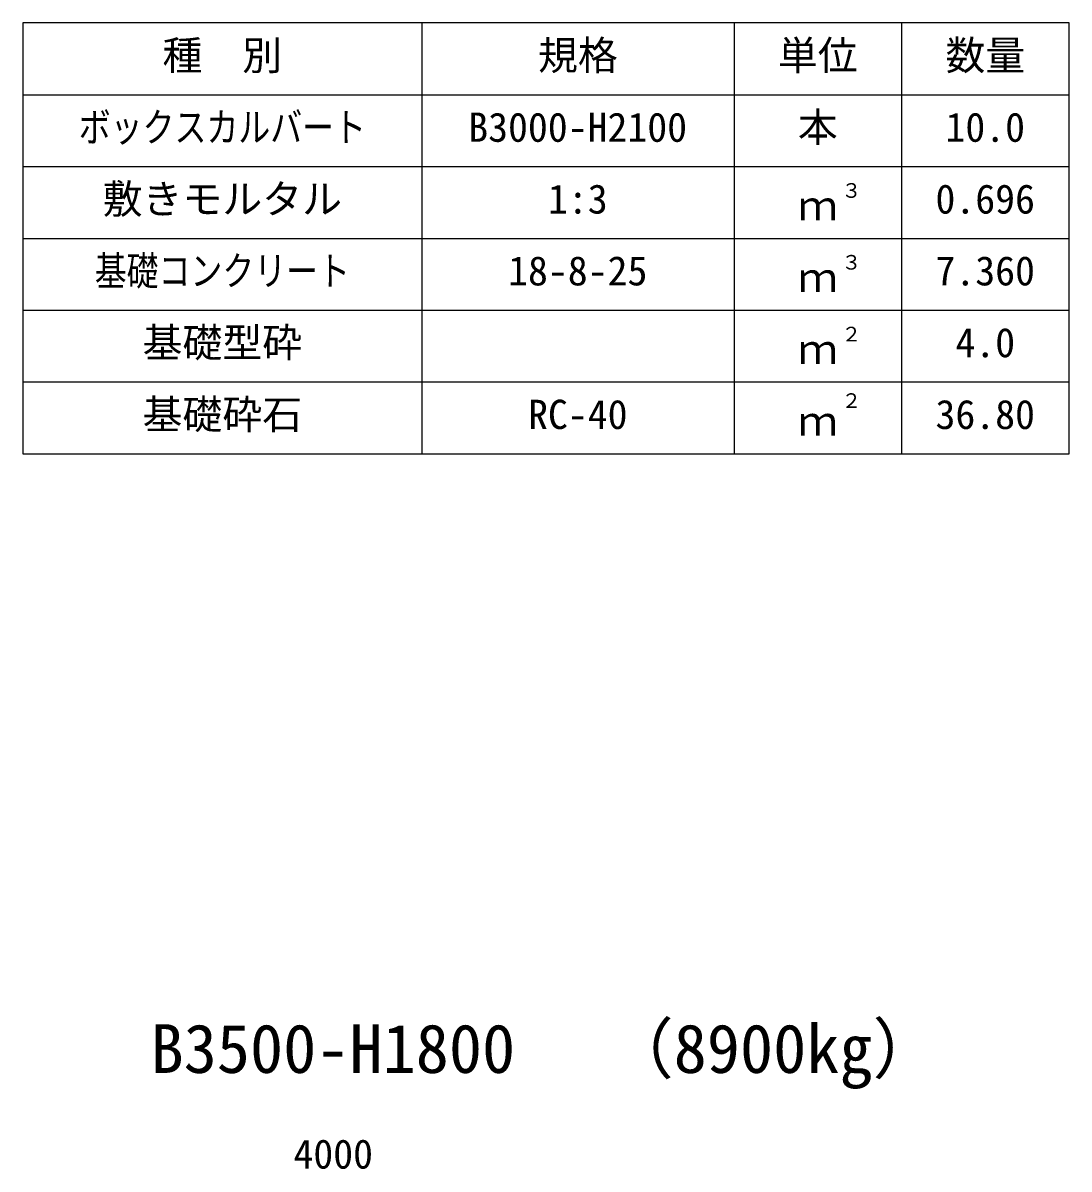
# Model space of a CAD drawing. Units: millimetres, scale not verified. Extents: x -100800 to 100800, y -35640 to 35640.
# Drawn here: x 43192 to 47127, y -17441 to -13131 of the extents above; entities that cross this region are included whole.
import ezdxf
from ezdxf.enums import TextEntityAlignment as Align

# ---------------------------------------------------------------- set-up
doc = ezdxf.new("R2010")
doc.units = ezdxf.units.MM
doc.header["$LTSCALE"] = 120
for name, color, linetype, lineweight in [('0-0_DIM', 7, 'Continuous', 25), ('0-3_HYO', 3, 'Continuous', 25), ('0-4_HYO2', 4, 'Continuous', 25), ('0-7_TXT', 7, 'Continuous', 25)]:
    doc.layers.add(name, color=color, linetype=linetype, lineweight=lineweight)
doc.styles.add('ＭＳ ゴシック', font='')
doc.styles.get('ＭＳ ゴシック').set_extended_font_data('MS Gothic')

msp = doc.modelspace()

# ---------------------------------------------------------------- linework, layer by layer
at = {"layer": '0-3_HYO'}
for p, q in [((44691.6, -13131.4), (44691.6, -14751.4)), ((45866.6, -13131.4), (45866.6, -14751.4)), ((46496.6, -13131.4), (46496.6, -14751.4)), ((43191.6, -13401.4), (47126.6, -13401.4))]:
    msp.add_line(p, q, dxfattribs=at)
msp.add_lwpolyline([(43191.6, -14751.4), (47126.6, -14751.4), (47126.6, -13131.4), (43191.6, -13131.4)], close=True, dxfattribs=at)
at = {"layer": '0-4_HYO2'}
for p, q in [((43191.6, -13671.4), (47126.6, -13671.4)), ((43191.6, -13941.4), (47126.6, -13941.4)), ((43191.6, -14211.4), (47126.6, -14211.4)), ((43191.6, -14481.4), (47126.6, -14481.4))]:
    msp.add_line(p, q, dxfattribs=at)

# ---------------------------------------------------------------- texts
at = {"layer": '0-0_DIM', "style": 'ＭＳ ゴシック'}
msp.add_text('4000', height=110, dxfattribs=at).set_placement((44209.1, -17472.4), align=Align.BOTTOM_LEFT)
at = {"layer": '0-7_TXT', "style": 'ＭＳ ゴシック'}
for s, height, p in [('種\u3000別', 110, (43716.6, -13341.4)), ('規格', 110, (45129.1, -13341.4)), ('単位', 110, (46031.6, -13341.4)), ('数量', 110, (46661.6, -13341.4)), ('B3000-H2100', 110, (44866.6, -13611.4)), ('本', 110, (46106.6, -13611.4)), ('10.0', 110, (46661.6, -13611.4)), ('敷きモルタル', 110, (43491.6, -13881.4)), ('1:3', 110, (45166.6, -13881.4)), ('３', 55, (46270.5, -13805.5)), ('0.696', 110, (46624.1, -13881.4)), ('ｍ', 110, (46106.6, -13906.4)), ('３', 55, (46270.5, -14075.5)), ('18-8-25', 110, (45016.6, -14151.4)), ('7.360', 110, (46624.1, -14151.4)), ('ｍ', 110, (46106.6, -14176.4)), ('基礎型砕', 110, (43641.6, -14421.4)), ('２', 55, (46270.5, -14345.5)), ('4.0', 110, (46699.1, -14421.4)), ('ｍ', 110, (46106.6, -14446.4)), ('２', 55, (46270.5, -14595.5)), ('基礎砕石', 110, (43641.6, -14691.4)), ('RC-40', 110, (45091.6, -14691.4)), ('36.80', 110, (46624.1, -14691.4)), ('ｍ', 110, (46106.6, -14716.4)), ('（8900kg）', 183.3, (45389.3, -17134.7)), ('B3500-H1800', 183.3, (43671.6, -17134.7))]:
    msp.add_text(s, height=height, dxfattribs=at).set_placement(p, align=Align.BOTTOM_LEFT)
at = {"layer": '0-7_TXT', "style": 'ＭＳ ゴシック', "width": 0.8}
for s, p in [('ボックスカルバート', (43401.6, -13611.4)), ('基礎コンクリート', (43461.6, -14151.4))]:
    msp.add_text(s, height=110, dxfattribs=at).set_placement(p, align=Align.BOTTOM_LEFT)

doc.saveas('drawing.dxf')
